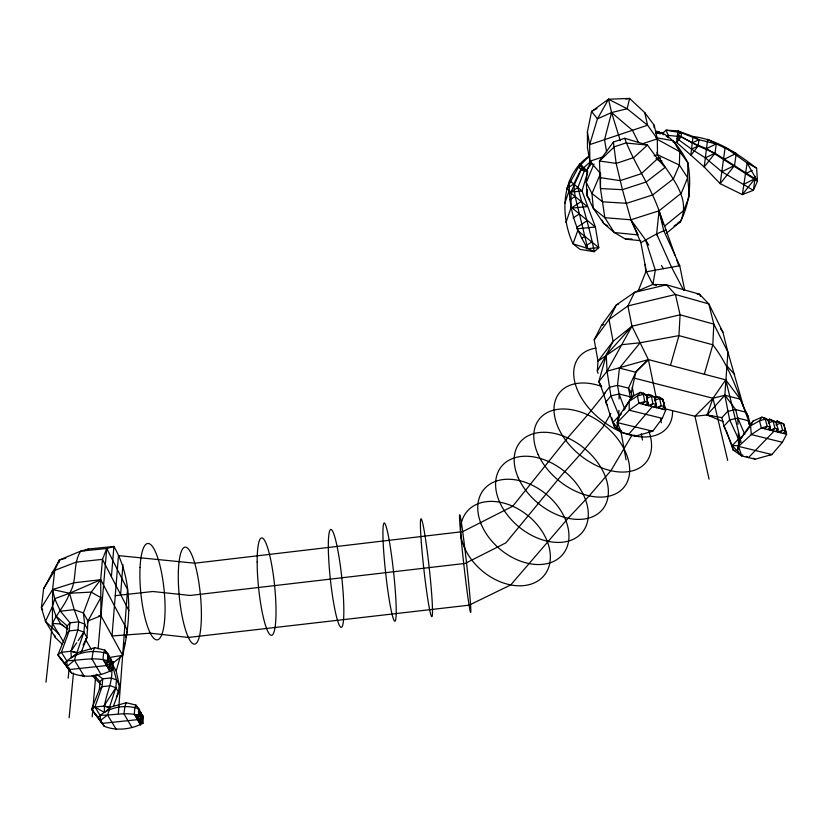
<?xml version="1.0" encoding="UTF-8"?>
<svg xmlns="http://www.w3.org/2000/svg" width="828" height="828" viewBox="0 0 828 828"><rect width="100%" height="100%" fill="white"/><g stroke="black" fill="none" stroke-linecap="round" stroke-linejoin="round"><path stroke-width="1.24" d="M598.054 373.376L597.319 371.006L598.002 361.194L594.214 339.853L601.49 325.435L616.322 304.952L634.558 292.356L652.868 284.418L666.478 284.822L699.463 294.188L708.82 303.917L713.808 324.131L712.815 344.79C731.269 368.408 739.404 397.823 750.396 425.106L748.243 416.629L746.018 412.209L735.678 409.581L727.605 411.412L721.892 417.643L723.92 426.13L732.2 445.702L738.524 445.557L738.307 432.858M726.249 430.508L733.111 450.008L741.764 455.959L755.167 459.198L771.903 454.531L782.388 442.297L786.6 434.286L785.575 430.984L782.584 430.229L777.885 432.102L777.968 429.07L774.956 428.304L770.206 430.177L770.216 427.113L768.332 419.962L764.793 417.964L761.791 417.198L752.962 421.121L739.611 440.051L737.458 451.032L739.321 454.272L742.902 455.141M666.561 233.113L680.388 221.811C692.001 196.391 668.765 175.277 657.494 154.732L657.308 138.835L654.182 125.235L644.733 112.577L629.58 98.428L608.508 99.215L591.554 111.418L587.404 131.952L587.476 147.581L589.867 161.243L600.538 173.487L600.486 188.546L604.844 217.712L614.324 232.544L625.533 239.137L640.644 240.679M45.985 682.2L52.412 623.422L52.588 589.557L54.72 570.378L59.337 560.049L80.74 551.106L88.503 548.995L113.912 546.48C132.791 579.051 131.145 619.779 122.658 655.362L112.101 663.797L116.458 679.881L119.16 684.642L118.58 692.436L113.343 706.377M618.381 419.724L618.961 410.305M619.054 399.013L619.106 393.983L617.502 385.362L619.458 368.067L640.116 342.782L678.939 335.619L712.815 344.79L704.328 374.246M81.134 652.329L86.961 637.498L87.944 621.01L100.819 597.63L91.246 592.103L69.562 593.252L52.588 589.557L41.4 607.773L45.488 621.342L55.404 637.612L62.452 644.37M654.048 127.636L654.182 125.235M139.663 712.639L139.715 711.811L142.633 715.516L142.219 721.975L142.954 723.268C131.517 729.313 116.572 731.279 104.256 726.301L91.535 709.317L99.37 689.476L100.022 681.651L102.734 678.815L110.973 677.935L116.458 679.881L115.858 687.706L109.451 707.412L103.904 706.067L94.909 707.019L91.535 709.317L100.633 720.412L104.256 726.301M142.633 715.516L143.358 716.82L142.954 723.268L139.787 723.6M109.451 707.412L126.301 702.724L135.916 705.073L139.59 710.124L139.176 716.603L136.558 717.969L140.346 718.663L141.091 719.967L138.473 721.312L142.219 721.975L139.042 722.306M138.297 709.285L137.841 708.478L141.495 713.508L141.091 719.967L137.893 720.308M587.497 189.633L587.073 195.739L593.303 208.294L603.664 223.394L614.324 232.544L638.171 234.935L630.926 219.782L622.439 189.695L616.156 163.395L613.393 142.054L624.685 138.286L647.465 145.076L657.515 158.779L665.07 167.442L646.192 181.974L622.439 189.695L600.486 188.546L599.472 161.005L613.393 142.054M118.332 713.736L127.533 589.598L106.74 548.519L80.74 551.106C72.326 563.951 77.728 580.335 69.562 593.252C65.619 604.554 57.411 612.917 52.412 623.422L63.777 642.259M120.609 594.525L122.927 564.592M107.06 653.903L110.931 659.223L110.403 665.919L107.671 667.44L111.718 668.237L112.546 669.697C100.561 676.528 84.363 678.598 71.384 672.885L57.888 654.876L66.385 634.082L67.213 625.989L69.987 622.801L78.732 621.838L84.642 624.064L87.706 629.435M110.724 659.637L113.074 663.011L112.546 669.697L109.172 670.059M111.407 576.692L113.912 546.48L106.74 548.519L102.475 559.366L100.685 579.703L69.562 593.252L74.22 609.667L78.732 621.838L77.946 629.953L70.939 651.263L71.311 657.815L77.501 652.702L94.734 647.682L104.918 650.104L107.961 653.944L108.81 655.445L108.261 662.162L105.518 663.673L109.565 664.439L110.403 665.919L107.009 666.281M111.687 668.931C113.26 684.197 103.345 697.693 104.421 712.494L94.909 707.019L102.082 686.65L102.734 678.815L96.493 674.24M105.694 652.464L105.767 651.605M92.177 716.8L95.81 674.737M98.097 648.831L106.74 548.519M71.384 672.885L67.285 666.24L57.888 654.876L61.386 652.298L70.939 651.263L76.9 652.806L83.887 632.157L84.642 624.064L83.411 612.968L91.246 592.103L100.685 579.703L127.502 630.481L125.597 637.55M69.138 717.793L73.464 673.123M68.155 678.215L69.169 667.989M657.618 236.239L656.625 233.941L659.078 210.798C650.239 185.431 633.906 163.251 624.685 138.286M59.078 562.429L59.337 560.049L65.816 558.238M673.226 142.199L676.652 142.457L681.123 136.703L681.537 132.842L677.894 130.876L666.022 130.172L662.276 133.722M59.337 560.049L43.594 588.739L41.4 607.773L42.725 609.957M698.149 145.997L698.904 139.704L693.026 136.517L677.894 130.876L676.652 142.457L704.193 167.008L720.194 183.671L742.343 194.59L753.376 190.337L757.465 181.197L756.626 168.188C737.769 153.956 717.131 139.301 693.026 136.517L690.821 155.395L698.149 145.997L715.03 153.18L754.96 178.713L753.376 190.337L721.83 171.727L705.342 157.858L691.546 149.143L677.066 138.618L681.123 136.703L698.149 145.997L691.546 149.143M715.03 153.18L716.251 143.927L707.671 139.239L704.193 167.008L715.03 153.18L705.342 157.858M564.903 203.108L568.908 191.309L587.321 206.617L571.061 208.159L571.01 192.034L581.204 169.802L585.023 169.098L577.903 187.521C583.388 208.935 590.147 229.915 594.225 251.702L587.683 248.462C574.942 228.507 567.76 204.216 569.55 180.494L582.043 190.999L595.404 227.027L598.779 247.593L594.225 251.702L580.066 249.404L573.017 243.836C559.956 215.632 560.97 175.505 588.729 156.399M756.626 168.188L747.115 163.023L725.162 147.312L720.194 183.671L734.529 165.507L736.092 154.608M619.572 431.005L617.295 427.6L618.123 421.918M618.288 420.769L618.951 416.205L632.095 396.602L640.241 392.379L643.428 393.186L646.513 395.122L648.252 405.596L652.909 403.629L656.118 404.426L656.428 407.635L661.148 405.689L664.335 406.486L665.764 409.964L662.286 418.368L652.774 431.212L635.821 436.056L621.569 432.63L614.511 426.865C608.228 412.034 605.423 396.239 598.82 381.646L606.262 355.088L613.093 341.322L631.961 326.222L680.088 314.806L713.808 324.131L727.915 352.117L743.316 406.082L748.243 416.629M736.268 153.397L716.251 143.927L698.904 139.704L681.537 132.842L677.48 134.757L692.28 142.861L706.501 148.605L757.465 181.197L747.115 163.023L742.343 194.59L754.96 178.713L755.333 176.374M656.366 285.412L652.868 284.418L655.321 270.197L645.54 239.861L630.926 219.782L604.844 217.712L593.303 208.294L591.979 193.555L586.276 182.408L587.3 169.243L590.933 161.481M767.835 429.577L770.216 427.113L767.194 426.348L761.356 427.952L751.327 434.576L738.514 446.375L741.764 455.959L737.458 451.032L739.611 440.051L750.572 425.851L752.962 421.121M632.199 397.688L631.257 392.782L635.769 372.269L648.386 359.59L725.732 379.855L740.242 399.179L743.316 406.082M94.909 707.019L100.053 715.185L100.633 720.412L107.537 714.957L110.124 707.485L103.904 706.067L115.858 687.706L110.352 685.76L102.082 686.65L99.37 689.476M87.333 623.318L87.944 621.01L83.411 612.968L74.22 609.667L60.444 611.188L54.71 598.685L52.588 589.557L73.971 582.808L100.685 579.703L100.954 615.732L122.658 655.362L108.613 657.598M621.186 430.539L621.569 432.63L617.295 427.6L617.264 422.601L618.951 416.205L621.383 413.607M776.26 423.998L777.078 421.09L783.64 423.853L786.6 434.286L761.356 427.952L759.483 420.8L761.791 417.198L768.332 419.962L768.363 422.021M60.444 611.188L69.987 622.801L69.169 630.915L61.386 652.298L66.664 660.682L67.285 666.24L74.468 660.175L75.959 654.938L77.501 652.702L70.939 651.263L76.693 642.776M670.452 365.376L678.939 335.619L680.088 314.806L675.441 294.509L666.478 284.822L634.558 292.356L627.893 305.925L609.004 319.556L594.214 339.853M58.85 634.103L45.488 621.342L52.495 606.417L54.71 598.685L69.562 593.252M119.16 684.642L116.168 671.001L120.329 656.563M768.663 422.073L769.512 419.165L776.053 421.928L777.968 429.07L775.577 431.523M587.342 173.052L582.043 190.999L571.01 192.034L566.828 188.556L578.524 167.039L579.672 163.54L587.694 171.862L581.204 169.802L578.524 167.039L588.874 156.482M565.928 222.577L571.237 207.217L595.404 227.027L576.547 228.838M674.095 225.992L680.388 221.811C689.869 202.974 691.463 183.495 687.923 162.857C681.589 151.172 674.53 139.207 662.183 133.08L658.415 132.946M126.301 702.724L124.945 706.212L123.962 713.819L131.859 727.357M656.428 407.635L654.627 397.171L651.439 396.364L646.792 398.34L648.334 394.418L651.512 395.225L654.627 397.171L656.118 404.426L653.913 407.003M638.357 290.535L645.788 271.915L645.157 264.411M123.755 646.068L125.1 642.797M593.976 163.975L586.276 182.408L587.073 195.739L589.94 199.9M600.538 173.487L591.979 193.555L602.598 201.825L626.682 203.305L652.712 194.911L673.361 178.889L679.374 165.051L679.767 151.69L673.309 140.781L655.983 137.665M738.524 445.557L739.963 442.204M94.734 647.682L93.15 651.129L91.939 658.953L100.871 674.261M566.828 188.556L573.742 184.013L582.353 166.324L578.524 167.039M116.282 697.072L118.58 692.436L115.858 687.706M83.079 645.178L86.961 637.498L83.887 632.157L77.946 629.953L69.169 630.915L66.385 634.082M667.368 137.158L668.258 135.409L666.022 130.172L681.537 132.842M104.918 650.104L103.593 652.588L103.034 659.326L110.124 671.736M601.708 386.779L598.82 381.646L607.069 371.223L631.961 326.222L627.893 305.925L675.441 294.509L708.82 303.917L722.885 332.059L727.915 352.117L724.852 395.215L729.675 419.91L738.535 439.006L732.2 445.702L733.111 450.008L735.14 450.494M642.021 143.917L657.308 138.835L647.568 125.214L627.158 108.768L608.508 99.215L597.454 118.859L589.65 144.652L589.867 161.243L603.726 156.637M597.319 371.006L606.262 355.088L631.961 326.222L648.386 359.59L656.18 397.502M610.867 413.493L603.229 426.689L582.177 452.233L561.736 475.034L505.908 542.837L465.212 563.402L190.181 595.456L152.838 591.502L115.258 595.674M631.878 435.414L610.888 470.687L589.184 495.868L568.132 518.235L510.741 584.92L469.114 605.175L188.37 637.456L150.272 633.182L112.028 635.966L118.456 555.619L194.725 563.195L462.686 531.648L512.739 506.239L567.635 437.857L587.704 414.818L605.175 393.093M43.594 588.739L54.72 570.378L76.052 562.15L102.475 559.366L128.94 610.681M623.505 410.584L632.095 396.602M113.395 661.696L112.101 663.797L116.168 671.001M78.132 640.655L83.887 632.157M591.937 163.095L587.3 169.243L587.466 171.613M604.078 393.807L609.336 387.266L617.502 385.362L628.473 388.135L631.257 392.782M621.373 413.389L613.093 422.342L617.295 427.6M642.569 404.178L644.753 401.58L643.304 394.314L640.241 392.379L637.436 395.991L629.114 401.363L629.239 410.212L617.264 422.601L621.569 432.63M645.778 404.985L647.972 402.387L644.753 401.58L638.885 403.257L629.239 410.212L662.286 418.368M650.715 406.206L652.909 403.629L651.439 396.364L648.334 394.418L646.254 395.68M628.711 434.348L652.319 406.61M104.866 662.524L108.261 662.162L107.423 660.672L107.961 653.944C93.502 648.759 75.42 651.915 64.646 663.042L68.3 668.983M658.933 408.256L661.148 405.689L659.637 398.434L656.511 396.488L654.669 397.802M662.121 409.053L664.335 406.486L662.814 399.241L659.678 397.285L656.511 396.488L654.886 400.369L659.637 398.434L662.814 399.241L665.764 409.964L638.885 403.257L637.436 395.991L643.304 394.314L646.513 395.122L646.792 398.34M85.553 639.061L86.961 637.498M764.824 428.821L767.194 426.348L765.32 419.196L759.483 420.8L750.572 425.851L751.327 434.576L782.388 442.297M772.576 430.767L774.956 428.304L773.062 421.162L769.512 419.165L767.214 420.334M774.076 431.15L748.481 457.584L746.349 456.342M780.193 432.682L782.584 430.229L780.659 423.087L777.078 421.09L775.018 422.311M783.184 433.437L785.575 430.984L783.64 423.853L780.659 423.087L775.981 424.971M117.214 693.823L118.58 692.436M51.957 572.614L54.596 570.026M635.718 371.855L648.386 359.59L607.069 371.223L610.898 395.887L618.92 415.325M657.515 158.779L641.193 173.745L620.079 180.649L600.134 177.637M104.421 712.494L110.124 707.485M581.204 169.802L590.488 161.75M664.687 226.075L683.793 210.478L689.424 195.946L687.654 177.782L687.923 162.857L679.767 151.69L656.79 139.032M652.868 284.418L646.409 271.812L640.882 242.625L630.926 219.782L659.078 210.798L681.309 193.172L687.654 177.782L679.374 165.051L657.494 154.732L654.058 155.861M640.116 342.782L621.911 344.686L598.002 361.194L613.093 341.322L609.004 319.556L616.322 304.952L618.599 303.959M571.01 192.034L577.903 187.521M570.006 199.786L575.108 196.464L573.742 184.013M571.061 208.159L581.246 201.566M573.183 217.909L579.403 213.914L575.108 196.464M577.126 227.1L587.456 220.517M581.608 238.402L584.827 236.363L579.403 213.914M742.343 436.604L738.535 439.006L740.946 438.229M585.417 246.04L591.844 242.014M640.882 242.625L656.625 233.941L665.96 229.791L674.986 255.055M596.936 108.54L591.554 111.418L597.454 118.859L611.581 112.556L627.158 108.768L629.58 98.428L625.885 99.029M666.271 136.434L668.258 135.409L681.123 136.703M743.917 184.199L754.96 178.713M745.51 173.683L752.176 170.382M721.83 171.727L734.529 165.507M723.486 159.607L735.109 153.967M706.501 148.605L716.251 143.927M692.28 142.861L698.904 139.704M601.49 325.435L603.767 324.421M83.949 550.879L88.503 548.995M87.944 621.01L100.954 615.732L98.501 616.073M768.384 423.046L773.062 421.162L776.053 421.928M659.74 133.888L662.183 133.08L663.435 134.788M656.045 158.728L659.626 157.548M657.132 159.121L660.651 157.972M678.06 222.546L680.388 221.811M631.236 398.599L630.129 396.747L619.106 393.983L610.898 395.887L605.61 402.418L607.338 405.171M749.692 425.499L748.16 420.696L737.779 418.088L729.675 419.91L723.92 426.13L725.67 429.411M684.621 289.821L679.736 265.726L645.788 271.915M59.223 656.914L69.345 669.573L106.595 665.546M104.017 661.034L107.423 660.672C94.216 656.77 80.181 660.506 66.664 660.682M106.17 664.812L109.565 664.439L110.093 657.732L108.085 657.349M108.333 668.6L111.718 668.237L112.246 661.541L110.217 661.137M650.394 431.46L652.774 431.212L617.264 422.601M92.726 711.117L102.455 723.361L137.52 719.656M135.223 715.62L138.421 715.288L139.176 716.603L135.968 716.934M137.148 719.004L140.346 718.663L140.76 712.194L138.255 711.749M586.296 248.804L598.779 247.593L577.727 230.65L573.017 243.836L587.683 248.462L584.827 236.363M769.481 454.758L771.903 454.531L738.514 446.375M655.59 133.608L662.183 133.08M100.312 715.609L100.053 715.185C112.805 715.537 125.939 711.749 138.421 715.288L138.845 708.799C125.163 704.017 108.468 707.06 98.087 717.296L101.316 722.544M625.533 239.137L631.899 238.95M697.104 294.095L699.463 294.188L700.623 296.434M658.125 160.456L661.841 160.715M52.412 623.422L60.734 624.001L63.839 625.906M721.892 417.643L707.05 414.963L694.961 416.256L665.101 408.804M712.494 416.329L707.05 414.963L712.991 398.268L725.732 379.855L741.091 442.349M634.051 378.075L712.991 398.268L724.852 395.215L740.242 399.179M619.458 368.067L635.769 372.269L628.473 388.135L630.75 399.179L630.129 396.747M723.072 421.566L707.05 414.963L724.852 395.215L735.678 409.581L737.779 418.088L744.776 434.348M753.201 458.174L755.167 459.198M81.258 675.037L84.446 676.693L74.468 660.175M634.031 435.052L635.821 436.056M65.909 627.169L67.979 628.442M607.773 225.992L603.664 223.394L602.07 220.103M67.482 629.135L60.734 624.001L55.973 616.001L52.495 606.417M55.973 616.001L67.213 625.989M92.136 675.586L101.037 684.59M732.2 445.702L737.458 451.032M93.926 675.068L100.022 681.651M726.839 365.852L734.622 374.453M659.678 397.285L661.21 399.096M662.742 400.918L664.273 402.729M106.522 652.567L108.81 655.445M107.899 655.383L110.931 659.223M110.797 660.144L113.074 663.011M137.396 707.329L139.59 710.124M139.311 710.724L141.495 713.508M141.184 714.046L143.358 716.82M720.629 328.923L722.885 332.059M645.54 239.861L648.852 245.202M661.437 265.509L663.425 268.717M107.537 714.957L116.355 729.571M85.553 639.423L91.339 649.431M140.625 725.08L134.353 714.109L134.778 707.609L135.916 705.073L136.661 706.398M683.659 290.317L671.549 267.227L656.625 233.941M638.554 142.478L632.437 130.296L611.581 112.556L608.508 99.215M679.736 265.726L663.683 230.443L659.078 210.798L665.96 229.791M619.106 393.983L624.85 409.342M676.704 259.868L678.846 265.881M620.348 140.801L611.581 112.556L604.543 139.653L606.582 151.834M611.675 417.519L614.511 426.865M54.658 635.169L55.404 637.612M748.16 420.696L749.257 424.422M659.078 210.798L663.021 224.388M777.078 421.09L777.326 421.99M776.933 428.531L777.885 432.102M769.605 427.797L770.206 430.177M727.688 460.44L712.991 398.268L694.961 416.256L709.078 479.174M656.925 152.228L657.494 154.732M644.733 112.577L647.568 125.214L589.65 144.652L587.404 131.952M660.599 418.989L661.375 422.787M647.041 399.551L648.252 405.596M643.428 393.186L643.615 394.107M632.25 387.183L633.948 395.991M641.265 433.737L642.487 440.03M621.072 432.361L626.092 459.83M668.258 135.409L668.413 137.997M606.262 355.088L607.069 371.223M737.779 418.088L737.996 424.236M657.598 133.267A36.09 2.37 0.3 0 1 659.336 133.308A14.045 0.911 0.3 0 0 657.908 133.204M656.149 131.186A12.534 1.325 3.5 0 1 655.983 133.049M655.859 131.911A29.891 3.208 3.5 0 1 659.73 132.345M672.574 410.843A56.47 35.304 38.3 0 1 599.948 418.978A56.47 35.304 38.3 0 1 596.088 348.102M648.904 431.336A55.538 35.77 38.7 0 1 613.869 471.287A55.538 35.77 38.7 0 1 554.387 414.797A55.538 35.77 38.7 0 1 601.563 386.376M614.386 146.784L599.472 161.005L616.156 163.395L633.803 157.568L647.465 145.076L625.72 143.006L614.386 146.784M140.056 567.408A48.438 11.737 84.4 0 0 156.834 639.878A48.438 11.737 84.4 0 0 160.497 567.687A48.438 11.737 84.4 0 0 140.056 567.408M178.372 571.341A48.728 10.588 84.4 0 0 194.363 644.122A48.728 10.588 84.4 0 0 196.795 571.392A48.728 10.588 84.4 0 0 178.372 571.341M421.328 542.578A49.142 2.732 83.7 0 0 431.812 616.653A49.142 2.732 83.7 0 0 426.275 544.203A49.142 2.732 83.7 0 0 421.328 542.578M461.082 538.148A49.225 1.439 83.6 0 0 470.656 612.43A49.225 1.439 83.6 0 0 463.794 540.011A49.225 1.439 83.6 0 0 461.082 538.148M463.959 546.449A50.104 35.873 39.5 0 0 541.036 578.627A50.104 35.873 39.5 0 0 511.445 505.691A50.104 35.873 39.5 0 0 463.959 546.449M481.337 524.455A51.098 35.894 39.3 0 0 559.728 557.492A51.098 35.894 39.3 0 0 528.988 483.749A51.098 35.894 39.3 0 0 481.337 524.455M499.408 501.551A52.133 35.904 39.1 0 0 579.176 535.499A52.133 35.904 39.1 0 0 547.225 460.937A52.133 35.904 39.1 0 0 499.408 501.551M518.256 477.704A53.199 35.873 39 0 0 599.42 512.584A53.199 35.873 39 0 0 566.186 437.225A53.199 35.873 39 0 0 518.256 477.704M538.138 454.551A54.369 35.873 38.8 0 0 620.834 490.445A54.369 35.873 38.8 0 0 586.193 414.145A54.369 35.873 38.8 0 0 538.138 454.551M257.156 561.995A48.966 8.073 84.2 0 0 271.408 635.324A48.966 8.073 84.2 0 0 271.253 562.491A48.966 8.073 84.2 0 0 257.156 561.995M328.457 553.539A49.142 5.765 83.9 0 0 341.105 627.303A49.142 5.765 83.9 0 0 338.611 554.47A49.142 5.765 83.9 0 0 328.457 553.539M383.416 547.07A49.338 3.985 83.8 0 0 394.832 621.197A49.338 3.985 83.8 0 0 390.485 548.177A49.338 3.985 83.8 0 0 383.416 547.07"/></g></svg>
